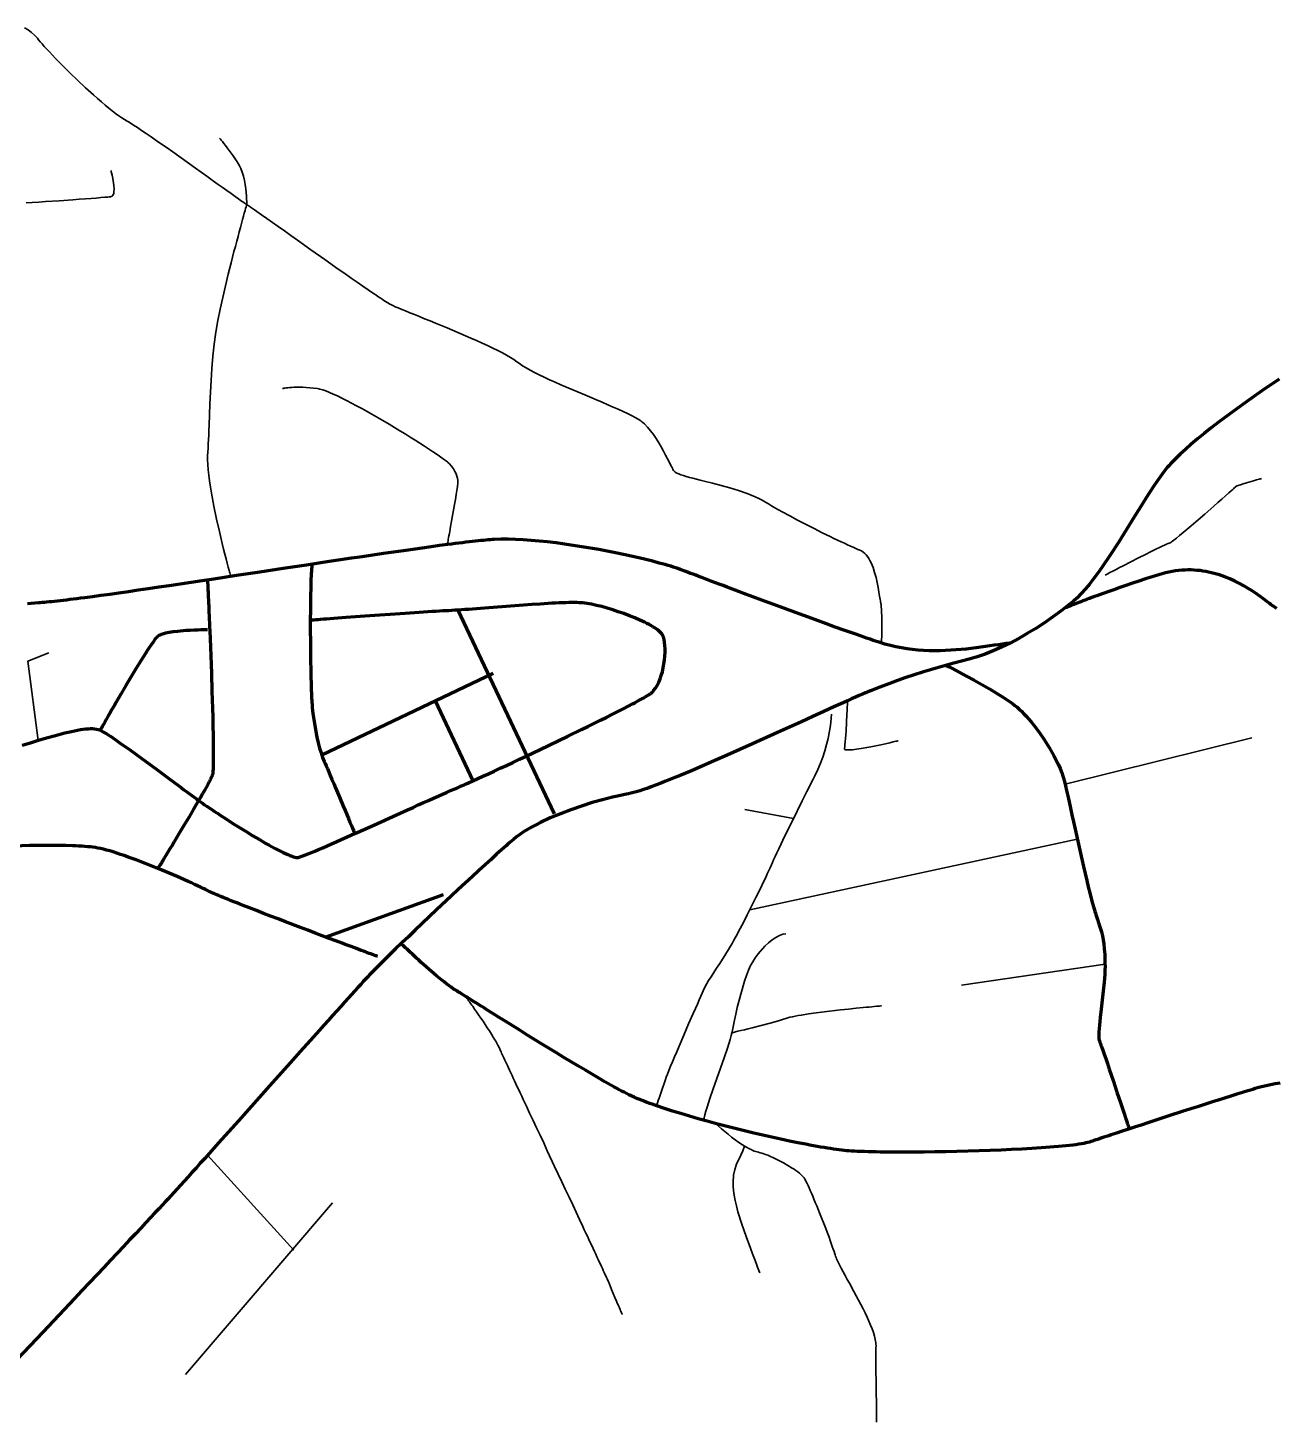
# Model space of a CAD drawing. Header units: inches. Extents: x 23 to 178, y 8 to 179.
# Drawn here: x 128.08 to 157.57, y 99.23 to 132.01 of the extents above; entities that cross this region are included whole.
import ezdxf

# ---------------------------------------------------------------- set-up
doc = ezdxf.new("R2010")
doc.units = ezdxf.units.IN
doc.header["$MEASUREMENT"] = 0
for name, color, linetype in [('Routes 1', 7, 'Continuous'), ('Routes 2', 7, 'Continuous'), ('Routes 3', 7, 'Continuous'), ('Routes 4', 7, 'Continuous')]:
    doc.layers.add(name, color=color, linetype=linetype)

msp = doc.modelspace()

# ---------------------------------------------------------------- linework, layer by layer
at = {"layer": 'Routes 1', "color": 7, "lineweight": 158, "true_color": 0xffffff}
msp.add_lwpolyline([(157.634, 123.706), (157.462, 123.591), (157.285, 123.471), (156.924, 123.219), (156.56, 122.956), (156.204, 122.69), (156.033, 122.558), (155.867, 122.427), (155.709, 122.298), (155.56, 122.172), (155.421, 122.051), (155.294, 121.934), (155.179, 121.822), (155.078, 121.717), (155.034, 121.667), (154.993, 121.619), (154.915, 121.521), (154.835, 121.413), (154.753, 121.296), (154.669, 121.171), (154.582, 121.04), (154.494, 120.902), (154.405, 120.76), (154.221, 120.463), (153.84, 119.85), (153.645, 119.549), (153.449, 119.26), (153.351, 119.123), (153.253, 118.992), (153.156, 118.868), (153.059, 118.752), (152.962, 118.644), (152.866, 118.546), (152.772, 118.459), (152.678, 118.382), (152.486, 118.233), (152.29, 118.09), (152.091, 117.952), (151.889, 117.821), (151.686, 117.698), (151.483, 117.582), (151.28, 117.475), (151.08, 117.378), (150.882, 117.291), (150.688, 117.214), (150.499, 117.148), (150.315, 117.095), (149.953, 116.996), (149.587, 116.894), (149.211, 116.782), (149.018, 116.721), (148.821, 116.656), (148.62, 116.587), (148.413, 116.512), (148.201, 116.432), (147.983, 116.346), (147.926, 116.322), (147.862, 116.296), (147.791, 116.265), (147.712, 116.231), (147.628, 116.194), (147.537, 116.154), (147.44, 116.11), (147.337, 116.064), (147.229, 116.015), (147.116, 115.964), (146.999, 115.911), (146.877, 115.856), (146.621, 115.739), (146.352, 115.616), (146.072, 115.489), (145.784, 115.357), (145.193, 115.09), (144.6, 114.825), (144.309, 114.697), (144.025, 114.573), (143.751, 114.456), (143.49, 114.346), (143.364, 114.295), (143.243, 114.246), (143.126, 114.199), (143.014, 114.155), (142.906, 114.114), (142.805, 114.076), (142.708, 114.041), (142.618, 114.01), (142.534, 113.982), (142.457, 113.959), (142.387, 113.939), (142.324, 113.923), (142.268, 113.911), (142.217, 113.902), (142.112, 113.882), (142.003, 113.859), (141.889, 113.833), (141.653, 113.773), (141.407, 113.703), (141.157, 113.623), (140.906, 113.536), (140.658, 113.441), (140.419, 113.341), (140.191, 113.235), (140.083, 113.18), (139.979, 113.124), (139.881, 113.067), (139.788, 113.01), (139.701, 112.952), (139.621, 112.894), (139.548, 112.835), (139.511, 112.803), (139.47, 112.767), (139.425, 112.728), (139.377, 112.685), (139.325, 112.639), (139.27, 112.589), (139.15, 112.482), (139.019, 112.363), (138.879, 112.234), (138.73, 112.098), (138.573, 111.953), (138.411, 111.803), (138.245, 111.649), (138.075, 111.49), (137.732, 111.168), (137.392, 110.846), (137.227, 110.689), (137.067, 110.536), (136.912, 110.388), (136.766, 110.246), (136.628, 110.112), (136.5, 109.986), (136.384, 109.871), (136.33, 109.818), (136.28, 109.767), (136.234, 109.72), (136.191, 109.676), (136.152, 109.635), (136.108, 109.589), (136.059, 109.536), (136.003, 109.476), (135.942, 109.409), (135.875, 109.336), (135.804, 109.258), (135.727, 109.173), (135.645, 109.083), (135.56, 108.989), (135.47, 108.889), (135.376, 108.785), (135.278, 108.676), (135.177, 108.564), (135.073, 108.448), (134.966, 108.328), (134.744, 108.08), (134.513, 107.822), (134.275, 107.556), (133.786, 107.009), (133.295, 106.458), (133.052, 106.187), (132.815, 105.921), (132.584, 105.663), (132.363, 105.416), (132.256, 105.297), (132.153, 105.182), (132.052, 105.07), (131.955, 104.962), (131.862, 104.858), (131.772, 104.759), (131.687, 104.665), (131.607, 104.576), (131.531, 104.493), (131.46, 104.415), (131.394, 104.343), (131.331, 104.275), (131.258, 104.197), (131.175, 104.107), (131.082, 104.008), (130.979, 103.898), (130.868, 103.779), (130.747, 103.651), (130.619, 103.514), (130.483, 103.37), (130.34, 103.217), (130.19, 103.058), (130.034, 102.893), (129.872, 102.721), (129.705, 102.544), (129.533, 102.362), (129.357, 102.176), (129.177, 101.985), (128.808, 101.594), (128.429, 101.193), (127.658, 100.377)], dxfattribs=at)
at = {"layer": 'Routes 2', "color": 7, "lineweight": 106, "true_color": 0xffffff}
for points in [[(151.275, 117.473), (151.189, 117.462), (151.098, 117.449), (151.003, 117.435), (150.905, 117.42), (150.803, 117.405), (150.697, 117.39), (150.588, 117.375), (150.476, 117.36), (150.361, 117.346), (150.244, 117.333), (150.002, 117.311), (149.879, 117.302), (149.753, 117.296), (149.626, 117.292), (149.498, 117.291), (149.368, 117.293), (149.238, 117.298), (149.107, 117.306), (148.976, 117.319), (148.845, 117.336), (148.713, 117.357), (148.582, 117.382), (148.452, 117.413), (148.322, 117.449), (148.191, 117.491), (148.122, 117.514), (148.048, 117.538), (147.972, 117.565), (147.892, 117.592), (147.808, 117.621), (147.722, 117.651), (147.633, 117.682), (147.541, 117.714), (147.35, 117.782), (147.151, 117.853), (146.944, 117.928), (146.732, 118.004), (146.515, 118.083), (146.296, 118.164), (145.852, 118.327), (145.414, 118.489), (145.2, 118.569), (144.991, 118.647), (144.789, 118.723), (144.595, 118.795), (144.501, 118.831), (144.41, 118.865), (144.321, 118.898), (144.236, 118.93), (144.153, 118.962), (144.074, 118.992), (143.998, 119.02), (143.926, 119.048), (143.857, 119.074), (143.793, 119.098), (143.732, 119.121), (143.676, 119.143), (143.624, 119.163), (143.577, 119.181), (143.533, 119.198), (143.486, 119.215), (143.435, 119.232), (143.381, 119.25), (143.324, 119.269), (143.263, 119.287), (143.2, 119.306), (143.133, 119.326), (143.064, 119.345), (142.991, 119.365), (142.84, 119.405), (142.678, 119.445), (142.508, 119.486), (142.331, 119.527), (142.147, 119.567), (141.958, 119.606), (141.764, 119.644), (141.566, 119.681), (141.163, 119.751), (140.757, 119.812), (140.556, 119.838), (140.356, 119.862), (140.159, 119.882), (139.967, 119.899), (139.779, 119.912), (139.598, 119.921), (139.423, 119.925), (139.256, 119.925), (139.096, 119.92), (139.052, 119.917), (139.005, 119.914), (138.954, 119.91), (138.899, 119.905), (138.841, 119.9), (138.779, 119.894), (138.715, 119.887), (138.647, 119.88), (138.575, 119.872), (138.501, 119.863), (138.424, 119.854), (138.343, 119.844), (138.26, 119.834), (138.174, 119.823), (138.085, 119.812), (137.994, 119.8), (137.803, 119.775), (137.603, 119.748), (137.394, 119.719), (137.176, 119.688), (136.95, 119.656), (136.717, 119.623), (136.477, 119.588), (136.231, 119.552), (135.979, 119.515), (135.722, 119.477), (135.461, 119.438), (135.196, 119.398), (134.657, 119.317), (134.11, 119.234), (133.56, 119.151), (133.011, 119.067), (132.468, 118.985), (132.2, 118.945), (131.936, 118.905), (131.676, 118.866), (131.42, 118.828), (131.169, 118.791), (130.924, 118.755), (130.685, 118.721), (130.453, 118.687), (130.228, 118.655), (130.012, 118.625), (129.804, 118.596), (129.605, 118.569), (129.416, 118.544), (129.326, 118.532), (129.238, 118.521), (129.153, 118.51), (129.07, 118.5), (128.991, 118.49), (128.915, 118.481), (128.841, 118.472), (128.771, 118.464), (128.704, 118.457), (128.64, 118.45), (128.58, 118.444), (128.523, 118.439), (128.47, 118.434), (128.42, 118.43), (128.373, 118.427), (128.331, 118.425), (128.245, 118.418), (128.07, 118.4)], [(157.579, 118.289), (157.539, 118.317), (157.503, 118.342), (157.47, 118.365), (157.441, 118.386), (157.415, 118.405), (157.394, 118.421), (157.376, 118.435), (157.339, 118.463), (157.262, 118.522), (157.179, 118.582), (157.092, 118.643), (157, 118.705), (156.903, 118.766), (156.801, 118.826), (156.695, 118.884), (156.585, 118.939), (156.47, 118.991), (156.351, 119.039), (156.29, 119.062), (156.228, 119.083), (156.165, 119.102), (156.101, 119.12), (156.036, 119.136), (155.97, 119.151), (155.903, 119.164), (155.835, 119.175), (155.766, 119.185), (155.697, 119.192), (155.626, 119.197), (155.555, 119.2), (155.482, 119.2), (155.409, 119.199), (155.335, 119.194), (155.26, 119.187), (155.185, 119.178), (155.108, 119.165), (155.031, 119.15), (154.953, 119.132), (154.874, 119.111), (154.795, 119.087), (154.637, 119.038), (154.479, 118.988), (154.323, 118.938), (154.168, 118.886), (154.017, 118.835), (153.87, 118.785), (153.727, 118.734), (153.589, 118.685), (153.522, 118.661), (153.457, 118.638), (153.393, 118.614), (153.331, 118.592), (153.271, 118.57), (153.212, 118.548), (153.156, 118.527), (153.102, 118.507), (153.05, 118.487), (153, 118.468), (152.952, 118.45), (152.907, 118.433), (152.864, 118.416), (152.824, 118.401), (152.787, 118.387), (152.753, 118.373), (152.721, 118.361), (152.692, 118.349), (152.667, 118.339), (152.644, 118.331), (152.625, 118.323), (152.609, 118.317), (152.596, 118.311), (152.587, 118.308), (152.581, 118.306), (152.58, 118.305)], [(157.658, 107.075), (157.545, 107.058), (157.434, 107.038), (157.326, 107.015), (157.222, 106.99), (157.121, 106.961), (157.069, 106.945), (157.014, 106.928), (156.957, 106.911), (156.897, 106.892), (156.771, 106.853), (156.637, 106.812), (156.496, 106.767), (156.348, 106.721), (156.194, 106.672), (156.035, 106.622), (155.873, 106.57), (155.707, 106.517), (155.37, 106.409), (155.032, 106.299), (154.698, 106.191), (154.535, 106.138), (154.376, 106.086), (154.222, 106.036), (154.073, 105.987), (153.931, 105.941), (153.796, 105.896), (153.669, 105.854), (153.609, 105.834), (153.552, 105.815), (153.496, 105.797), (153.444, 105.779), (153.394, 105.762), (153.347, 105.747), (153.302, 105.732), (153.261, 105.718), (153.223, 105.705), (153.188, 105.693), (153.155, 105.682), (153.116, 105.671), (153.072, 105.661), (153.021, 105.651), (152.964, 105.64), (152.901, 105.631), (152.833, 105.621), (152.76, 105.612), (152.682, 105.603), (152.6, 105.594), (152.512, 105.585), (152.421, 105.576), (152.325, 105.568), (152.226, 105.56), (152.123, 105.553), (152.016, 105.545), (151.906, 105.538), (151.793, 105.531), (151.678, 105.524), (151.56, 105.518), (151.317, 105.505), (151.067, 105.494), (150.81, 105.484), (150.55, 105.475), (150.025, 105.461), (149.763, 105.455), (149.505, 105.451), (149.251, 105.447), (149.004, 105.445), (148.765, 105.445), (148.649, 105.445), (148.536, 105.445), (148.426, 105.446), (148.319, 105.447), (148.215, 105.448), (148.115, 105.45), (148.019, 105.452), (147.927, 105.454), (147.839, 105.457), (147.756, 105.46), (147.678, 105.463), (147.604, 105.466), (147.536, 105.47), (147.473, 105.475), (147.415, 105.479), (147.362, 105.485), (147.304, 105.491), (147.243, 105.498), (147.179, 105.507), (147.11, 105.517), (147.039, 105.527), (146.964, 105.539), (146.886, 105.552), (146.805, 105.566), (146.721, 105.58), (146.635, 105.596), (146.546, 105.612), (146.455, 105.63), (146.266, 105.667), (146.068, 105.707), (145.864, 105.75), (145.655, 105.796), (145.441, 105.845), (145.224, 105.895), (145.004, 105.948), (144.563, 106.058), (144.344, 106.116), (144.127, 106.174), (143.913, 106.233), (143.704, 106.294), (143.501, 106.354), (143.304, 106.415), (143.116, 106.476), (142.937, 106.536), (142.851, 106.567), (142.768, 106.597), (142.687, 106.627), (142.61, 106.656), (142.536, 106.686), (142.465, 106.715), (142.397, 106.744), (142.333, 106.773), (142.273, 106.801), (142.217, 106.829), (142.162, 106.858), (142.105, 106.888), (142.045, 106.92), (141.983, 106.955), (141.918, 106.99), (141.851, 107.028), (141.782, 107.067), (141.711, 107.108), (141.563, 107.193), (141.408, 107.284), (141.247, 107.378), (141.082, 107.477), (140.912, 107.579), (140.74, 107.683), (140.565, 107.789), (140.215, 108.004), (139.867, 108.219), (139.697, 108.325), (139.531, 108.428), (139.37, 108.529), (139.214, 108.626), (139.065, 108.72), (138.923, 108.809), (138.856, 108.851), (138.79, 108.892), (138.727, 108.932), (138.667, 108.97), (138.609, 109.006), (138.554, 109.041), (138.501, 109.073), (138.452, 109.104), (138.406, 109.133), (138.363, 109.16), (138.323, 109.185), (138.287, 109.208), (138.254, 109.228), (138.225, 109.246), (138.2, 109.261), (138.176, 109.276), (138.128, 109.307), (138.077, 109.343), (138.023, 109.382), (137.967, 109.423), (137.91, 109.468), (137.851, 109.515), (137.731, 109.614), (137.489, 109.824), (137.372, 109.928), (137.316, 109.979), (137.262, 110.028), (137.211, 110.076), (137.162, 110.121), (137.116, 110.164), (137.074, 110.204), (137.035, 110.24), (137.001, 110.273), (136.97, 110.302), (136.945, 110.327), (136.924, 110.346), (136.909, 110.361), (136.9, 110.37), (136.897, 110.373)]]:
    msp.add_lwpolyline(points, dxfattribs=at)
at = {"layer": 'Routes 3', "color": 7, "lineweight": 70, "true_color": 0xffffff}
for points in [[(134.794, 119.337), (134.789, 119.306), (134.785, 119.268), (134.781, 119.224), (134.777, 119.174), (134.773, 119.118), (134.77, 119.058), (134.767, 118.993), (134.764, 118.923), (134.76, 118.771), (134.756, 118.604), (134.754, 118.426), (134.752, 118.237), (134.751, 118.042), (134.751, 117.842), (134.753, 117.437), (134.755, 117.237), (134.758, 117.043), (134.761, 116.855), (134.765, 116.678), (134.769, 116.513), (134.774, 116.362), (134.777, 116.293), (134.78, 116.229), (134.782, 116.169), (134.785, 116.115), (134.788, 116.067), (134.791, 116.024), (134.798, 115.951), (134.814, 115.807), (134.854, 115.522), (134.879, 115.382), (134.907, 115.247), (134.937, 115.117), (134.97, 114.993), (135.004, 114.877), (135.041, 114.77), (135.079, 114.674), (135.099, 114.628), (135.124, 114.574), (135.153, 114.507), (135.186, 114.431), (135.223, 114.345), (135.263, 114.252), (135.305, 114.153), (135.349, 114.049), (135.439, 113.835), (135.529, 113.621), (135.572, 113.518), (135.614, 113.42), (135.653, 113.327), (135.688, 113.242), (135.72, 113.166), (135.747, 113.101), (135.77, 113.047), (135.786, 113.007), (135.793, 112.992), (135.797, 112.982), (135.8, 112.975), (135.801, 112.973)], [(132.323, 118.964), (132.323, 118.96), (132.324, 118.951), (132.324, 118.936), (132.325, 118.915), (132.326, 118.888), (132.328, 118.856), (132.33, 118.819), (132.331, 118.776), (132.334, 118.729), (132.336, 118.677), (132.338, 118.621), (132.341, 118.561), (132.344, 118.496), (132.347, 118.428), (132.35, 118.356), (132.353, 118.28), (132.356, 118.201), (132.36, 118.12), (132.363, 118.035), (132.367, 117.947), (132.371, 117.857), (132.375, 117.765), (132.382, 117.574), (132.39, 117.377), (132.398, 117.174), (132.406, 116.967), (132.413, 116.758), (132.427, 116.339), (132.434, 116.132), (132.44, 115.929), (132.445, 115.732), (132.45, 115.541), (132.452, 115.449), (132.454, 115.36), (132.456, 115.272), (132.457, 115.188), (132.458, 115.106), (132.459, 115.028), (132.46, 114.952), (132.46, 114.881), (132.46, 114.813), (132.46, 114.748), (132.46, 114.688), (132.459, 114.632), (132.458, 114.581), (132.456, 114.534), (132.454, 114.492), (132.452, 114.455), (132.45, 114.423), (132.447, 114.397), (132.443, 114.376), (132.44, 114.362), (132.435, 114.348), (132.428, 114.333), (132.421, 114.315), (132.411, 114.295), (132.4, 114.273), (132.388, 114.248), (132.375, 114.222), (132.36, 114.193), (132.344, 114.163), (132.327, 114.131), (132.289, 114.063), (132.248, 113.988), (132.203, 113.908), (132.155, 113.824), (132.104, 113.735), (132.05, 113.643), (131.995, 113.549), (131.881, 113.355), (131.764, 113.159), (131.649, 112.965), (131.592, 112.871), (131.537, 112.78), (131.484, 112.693), (131.434, 112.609), (131.386, 112.53), (131.342, 112.457), (131.301, 112.389), (131.282, 112.358), (131.264, 112.329), (131.247, 112.301), (131.232, 112.276), (131.217, 112.252), (131.204, 112.231), (131.192, 112.212), (131.182, 112.195), (131.173, 112.18), (131.166, 112.168), (131.16, 112.159), (131.156, 112.152), (131.153, 112.148), (131.152, 112.146)], [(127.943, 115.06), (128.14, 115.119), (128.333, 115.177), (128.519, 115.231), (128.698, 115.282), (128.784, 115.306), (128.869, 115.328), (128.95, 115.349), (129.03, 115.369), (129.106, 115.386), (129.18, 115.402), (129.251, 115.416), (129.319, 115.428), (129.384, 115.438), (129.445, 115.445), (129.504, 115.45), (129.558, 115.453), (129.609, 115.452), (129.656, 115.449), (129.699, 115.443), (129.738, 115.434), (129.773, 115.421), (129.805, 115.406), (129.841, 115.386), (129.882, 115.362), (129.926, 115.335), (129.975, 115.304), (130.028, 115.27), (130.084, 115.232), (130.143, 115.192), (130.205, 115.15), (130.27, 115.104), (130.338, 115.057), (130.407, 115.008), (130.479, 114.956), (130.628, 114.849), (130.782, 114.737), (131.096, 114.506), (131.253, 114.39), (131.407, 114.275), (131.556, 114.165), (131.698, 114.059), (131.766, 114.009), (131.831, 113.96), (131.894, 113.914), (131.954, 113.87), (132.01, 113.829), (132.063, 113.79), (132.112, 113.754), (132.158, 113.722), (132.203, 113.69), (132.253, 113.655), (132.306, 113.618), (132.364, 113.579), (132.425, 113.538), (132.489, 113.495), (132.555, 113.451), (132.625, 113.405), (132.77, 113.311), (132.922, 113.214), (133.237, 113.018), (133.396, 112.922), (133.552, 112.829), (133.703, 112.741), (133.777, 112.7), (133.848, 112.661), (133.917, 112.623), (133.983, 112.588), (134.047, 112.555), (134.107, 112.525), (134.164, 112.498), (134.217, 112.474), (134.266, 112.453), (134.311, 112.435), (134.351, 112.421), (134.387, 112.411), (134.417, 112.406), (134.441, 112.404), (134.462, 112.407), (134.475, 112.41), (134.49, 112.415), (134.508, 112.421), (134.529, 112.428), (134.552, 112.436), (134.577, 112.445), (134.635, 112.468), (134.701, 112.494), (134.776, 112.525), (134.858, 112.559), (134.947, 112.597), (135.043, 112.639), (135.145, 112.683), (135.252, 112.73), (135.364, 112.779), (135.481, 112.831), (135.602, 112.885), (135.727, 112.94), (135.854, 112.997), (135.984, 113.055), (136.249, 113.174), (136.785, 113.416), (137.048, 113.534), (137.177, 113.592), (137.302, 113.648), (137.425, 113.703), (137.544, 113.756), (137.658, 113.807), (137.767, 113.856), (137.871, 113.902), (137.97, 113.946), (138.062, 113.986), (138.147, 114.023), (138.224, 114.056), (138.261, 114.072), (138.301, 114.089), (138.343, 114.107), (138.388, 114.127), (138.435, 114.148), (138.485, 114.17), (138.591, 114.218), (138.706, 114.27), (138.829, 114.326), (138.959, 114.385), (139.096, 114.449), (139.238, 114.515), (139.386, 114.583), (139.538, 114.655), (139.693, 114.728), (139.852, 114.803), (140.177, 114.957), (140.832, 115.272), (141.153, 115.428), (141.309, 115.505), (141.461, 115.58), (141.609, 115.653), (141.751, 115.725), (141.888, 115.793), (142.018, 115.86), (142.141, 115.923), (142.257, 115.983), (142.363, 116.039), (142.413, 116.065), (142.461, 116.091), (142.506, 116.115), (142.548, 116.139), (142.588, 116.161), (142.625, 116.182), (142.66, 116.202), (142.691, 116.22), (142.719, 116.238), (142.745, 116.253), (142.767, 116.268), (142.786, 116.281), (142.801, 116.292), (142.814, 116.303), (142.838, 116.325), (142.861, 116.35), (142.904, 116.407), (142.944, 116.473), (142.98, 116.546), (143.013, 116.625), (143.041, 116.709), (143.066, 116.797), (143.087, 116.887), (143.104, 116.979), (143.116, 117.071), (143.125, 117.161), (143.13, 117.25), (143.13, 117.335), (143.127, 117.415), (143.119, 117.49), (143.106, 117.558), (143.09, 117.617), (143.08, 117.643), (143.069, 117.667), (143.056, 117.689), (143.038, 117.711), (143.015, 117.734), (142.989, 117.758), (142.958, 117.783), (142.924, 117.808), (142.885, 117.833), (142.844, 117.859), (142.799, 117.885), (142.751, 117.911), (142.701, 117.938), (142.647, 117.964), (142.534, 118.017), (142.414, 118.069), (142.288, 118.12), (142.158, 118.169), (142.026, 118.215), (141.893, 118.259), (141.762, 118.298), (141.634, 118.334), (141.511, 118.365), (141.394, 118.39), (141.339, 118.401), (141.287, 118.409), (141.236, 118.417), (141.189, 118.422), (141.145, 118.426), (141.098, 118.428), (141.045, 118.43), (140.987, 118.431), (140.925, 118.43), (140.857, 118.429), (140.785, 118.427), (140.709, 118.425), (140.629, 118.421), (140.546, 118.417), (140.459, 118.413), (140.37, 118.408), (140.183, 118.396), (139.987, 118.383), (139.786, 118.368), (139.375, 118.337), (139.169, 118.321), (138.967, 118.305), (138.771, 118.29), (138.582, 118.276), (138.492, 118.269), (138.404, 118.263), (138.319, 118.257), (138.238, 118.252), (138.161, 118.247), (138.087, 118.242), (138.018, 118.239), (137.952, 118.236), (137.879, 118.232), (137.8, 118.227), (137.715, 118.222), (137.624, 118.217), (137.528, 118.211), (137.427, 118.205), (137.323, 118.198), (137.214, 118.191), (137.103, 118.183), (136.989, 118.175), (136.755, 118.159), (136.278, 118.125), (136.042, 118.108), (135.815, 118.091), (135.705, 118.083), (135.599, 118.075), (135.497, 118.068), (135.399, 118.06), (135.306, 118.053), (135.219, 118.047), (135.137, 118.041), (135.062, 118.035), (134.994, 118.03), (134.933, 118.025), (134.881, 118.021), (134.836, 118.018), (134.801, 118.015), (134.775, 118.013), (134.766, 118.013), (134.759, 118.012), (134.755, 118.012), (134.754, 118.012)], [(138.235, 118.251), (140.511, 113.435)], [(132.323, 117.786), (132.32, 117.786), (132.312, 117.786), (132.299, 117.786), (132.281, 117.786), (132.258, 117.785), (132.232, 117.785), (132.168, 117.784), (132.092, 117.781), (132.005, 117.778), (131.911, 117.773), (131.812, 117.767), (131.61, 117.749), (131.512, 117.737), (131.419, 117.722), (131.334, 117.705), (131.26, 117.685), (131.227, 117.674), (131.198, 117.662), (131.173, 117.649), (131.152, 117.635), (131.131, 117.616), (131.104, 117.586), (131.073, 117.546), (131.037, 117.497), (130.996, 117.439), (130.952, 117.375), (130.905, 117.303), (130.855, 117.225), (130.802, 117.142), (130.747, 117.054), (130.633, 116.867), (130.514, 116.67), (130.395, 116.469), (130.278, 116.27), (130.166, 116.078), (130.114, 115.987), (130.063, 115.9), (130.016, 115.818), (129.972, 115.741), (129.932, 115.671), (129.896, 115.607), (129.864, 115.552), (129.837, 115.504), (129.816, 115.466), (129.8, 115.438), (129.79, 115.421), (129.787, 115.415)], [(135.02, 114.83), (139.072, 116.76)], [(149.771, 116.946), (149.841, 116.909), (149.917, 116.87), (150.078, 116.786), (150.251, 116.694), (150.43, 116.597), (150.79, 116.394), (150.962, 116.292), (151.123, 116.191), (151.198, 116.141), (151.268, 116.093), (151.333, 116.046), (151.392, 116), (151.445, 115.956), (151.494, 115.912), (151.546, 115.863), (151.6, 115.807), (151.657, 115.746), (151.716, 115.68), (151.777, 115.609), (151.838, 115.534), (151.963, 115.371), (152.087, 115.194), (152.206, 115.007), (152.317, 114.811), (152.416, 114.61), (152.46, 114.508), (152.499, 114.406), (152.534, 114.304), (152.563, 114.203), (152.587, 114.101), (152.613, 113.988), (152.641, 113.861), (152.672, 113.721), (152.705, 113.571), (152.74, 113.413), (152.777, 113.247), (152.815, 113.075), (152.893, 112.723), (152.973, 112.37), (153.013, 112.197), (153.052, 112.029), (153.09, 111.867), (153.127, 111.714), (153.163, 111.57), (153.196, 111.438), (153.228, 111.319), (153.256, 111.215), (153.27, 111.169), (153.282, 111.127), (153.294, 111.09), (153.305, 111.058), (153.345, 110.945), (153.38, 110.841), (153.411, 110.744), (153.437, 110.65), (153.46, 110.556), (153.478, 110.459), (153.493, 110.357), (153.505, 110.246), (153.514, 110.123), (153.519, 109.985), (153.521, 109.91), (153.522, 109.829), (153.52, 109.743), (153.515, 109.65), (153.5, 109.454), (153.479, 109.246), (153.43, 108.826), (153.407, 108.627), (153.397, 108.534), (153.388, 108.446), (153.382, 108.364), (153.377, 108.288), (153.375, 108.221), (153.376, 108.162), (153.38, 108.113), (153.388, 108.074), (153.399, 108.044), (153.407, 108.025), (153.416, 108.001), (153.427, 107.971), (153.44, 107.938), (153.469, 107.857), (153.502, 107.762), (153.539, 107.655), (153.58, 107.536), (153.623, 107.409), (153.713, 107.14), (153.805, 106.863), (153.85, 106.727), (153.893, 106.597), (153.934, 106.473), (153.971, 106.359), (154.005, 106.257), (154.034, 106.168), (154.047, 106.129), (154.058, 106.095), (154.068, 106.065), (154.076, 106.04), (154.082, 106.02), (154.087, 106.005), (154.09, 105.996), (154.091, 105.993)], [(138.601, 114.222), (137.71, 116.111)], [(136.334, 110.072), (136.332, 110.073), (136.324, 110.076), (136.312, 110.08), (136.295, 110.086), (136.273, 110.094), (136.247, 110.104), (136.217, 110.115), (136.183, 110.128), (136.144, 110.142), (136.102, 110.158), (136.057, 110.175), (136.007, 110.193), (135.955, 110.213), (135.899, 110.234), (135.84, 110.256), (135.778, 110.279), (135.714, 110.303), (135.647, 110.328), (135.577, 110.354), (135.506, 110.381), (135.355, 110.437), (135.198, 110.496), (135.034, 110.558), (134.866, 110.621), (134.693, 110.686), (134.518, 110.753), (134.164, 110.887), (133.988, 110.955), (133.814, 111.021), (133.643, 111.087), (133.477, 111.151), (133.316, 111.214), (133.162, 111.274), (133.089, 111.304), (133.017, 111.332), (132.947, 111.36), (132.88, 111.386), (132.816, 111.412), (132.754, 111.437), (132.696, 111.461), (132.64, 111.484), (132.588, 111.506), (132.539, 111.527), (132.493, 111.546), (132.451, 111.565), (132.413, 111.582), (132.379, 111.597), (132.349, 111.611), (132.323, 111.624), (132.273, 111.649), (132.217, 111.676), (132.155, 111.706), (132.089, 111.737), (132.018, 111.77), (131.942, 111.805), (131.863, 111.841), (131.78, 111.878), (131.694, 111.916), (131.605, 111.955), (131.419, 112.035), (131.228, 112.115), (131.032, 112.196), (130.835, 112.274), (130.64, 112.348), (130.449, 112.418), (130.357, 112.451), (130.267, 112.481), (130.18, 112.51), (130.095, 112.537), (130.014, 112.561), (129.937, 112.582), (129.864, 112.601), (129.796, 112.617), (129.732, 112.63), (129.674, 112.64), (129.617, 112.648), (129.556, 112.655), (129.493, 112.661), (129.427, 112.667), (129.358, 112.672), (129.287, 112.676), (129.213, 112.68), (129.137, 112.684), (128.98, 112.689), (128.815, 112.692), (128.645, 112.693), (128.471, 112.693), (128.294, 112.691), (128.115, 112.687), (127.757, 112.676)], [(137.887, 111.526), (135.118, 110.526)]]:
    msp.add_lwpolyline(points, dxfattribs=at)
at = {"layer": 'Routes 4', "color": 7, "lineweight": 35, "true_color": 0xffffff}
for points in [[(127.998, 132.013), (128.086, 131.96), (128.167, 131.901), (128.239, 131.837), (128.303, 131.766), (128.334, 131.728), (128.371, 131.683), (128.416, 131.631), (128.468, 131.573), (128.526, 131.509), (128.591, 131.44), (128.66, 131.366), (128.735, 131.289), (128.814, 131.208), (128.897, 131.124), (129.072, 130.95), (129.255, 130.773), (129.443, 130.596), (129.631, 130.424), (129.724, 130.342), (129.815, 130.263), (129.903, 130.187), (129.989, 130.116), (130.072, 130.049), (130.151, 129.988), (130.226, 129.934), (130.296, 129.885), (130.36, 129.844), (130.421, 129.808), (130.455, 129.788), (130.492, 129.765), (130.574, 129.713), (130.665, 129.654), (130.766, 129.587), (130.874, 129.514), (130.989, 129.435), (131.11, 129.351), (131.237, 129.264), (131.367, 129.172), (131.5, 129.079), (132.042, 128.693), (132.176, 128.598), (132.306, 128.504), (132.432, 128.414), (132.554, 128.326), (132.67, 128.243), (132.779, 128.165), (132.88, 128.093), (132.972, 128.027), (133.054, 127.969), (133.091, 127.942), (133.126, 127.918), (133.157, 127.896), (133.186, 127.876), (133.211, 127.859), (133.233, 127.844), (133.242, 127.837), (133.247, 127.834), (133.255, 127.829), (133.295, 127.802), (133.338, 127.773), (133.384, 127.741), (133.434, 127.707), (133.486, 127.671), (133.599, 127.592), (133.722, 127.506), (133.854, 127.413), (133.994, 127.315), (134.14, 127.211), (134.291, 127.104), (134.447, 126.993), (134.767, 126.766), (135.091, 126.537), (135.409, 126.312), (135.563, 126.204), (135.712, 126.099), (135.856, 125.999), (135.992, 125.905), (136.121, 125.817), (136.24, 125.736), (136.295, 125.699), (136.348, 125.663), (136.399, 125.63), (136.446, 125.6), (136.489, 125.571), (136.53, 125.546), (136.567, 125.523), (136.601, 125.503), (136.63, 125.485), (136.656, 125.471), (136.702, 125.448), (136.759, 125.422), (136.829, 125.392), (136.909, 125.358), (137.001, 125.32), (137.101, 125.279), (137.21, 125.234), (137.327, 125.187), (137.449, 125.137), (137.578, 125.085), (137.71, 125.031), (137.985, 124.919), (138.544, 124.681), (138.68, 124.621), (138.812, 124.561), (138.94, 124.502), (139.063, 124.443), (139.179, 124.385), (139.287, 124.329), (139.387, 124.274), (139.478, 124.221), (139.558, 124.171), (139.627, 124.122), (139.689, 124.076), (139.762, 124.027), (139.847, 123.976), (139.942, 123.923), (140.046, 123.868), (140.159, 123.812), (140.278, 123.755), (140.404, 123.697), (140.535, 123.638), (140.671, 123.578), (140.949, 123.458), (141.232, 123.338), (141.511, 123.22), (141.647, 123.162), (141.778, 123.106), (141.905, 123.051), (142.025, 122.997), (142.138, 122.946), (142.242, 122.896), (142.338, 122.849), (142.423, 122.804), (142.498, 122.762), (142.559, 122.723), (142.585, 122.704), (142.608, 122.687), (142.646, 122.652), (142.719, 122.576), (142.79, 122.492), (142.857, 122.401), (142.922, 122.305), (142.983, 122.207), (143.04, 122.107), (143.094, 122.009), (143.144, 121.914), (143.19, 121.824), (143.232, 121.741), (143.27, 121.667), (143.303, 121.604), (143.317, 121.577), (143.331, 121.553), (143.347, 121.532), (143.372, 121.512), (143.408, 121.491), (143.452, 121.471), (143.505, 121.451), (143.565, 121.43), (143.632, 121.409), (143.706, 121.388), (143.785, 121.367), (143.87, 121.345), (143.959, 121.322), (144.053, 121.299), (144.249, 121.25), (144.453, 121.197), (144.661, 121.14), (144.867, 121.077), (145.067, 121.008), (145.162, 120.971), (145.255, 120.932), (145.343, 120.891), (145.426, 120.848), (145.504, 120.804), (145.574, 120.76), (145.648, 120.716), (145.726, 120.67), (145.808, 120.623), (145.894, 120.575), (146.074, 120.477), (146.262, 120.377), (146.65, 120.178), (146.841, 120.082), (147.027, 119.991), (147.116, 119.948), (147.203, 119.907), (147.286, 119.868), (147.365, 119.831), (147.439, 119.797), (147.509, 119.765), (147.574, 119.736), (147.633, 119.711), (147.686, 119.688), (147.732, 119.669), (147.773, 119.65), (147.811, 119.624), (147.847, 119.593), (147.881, 119.557), (147.913, 119.517), (147.943, 119.472), (147.97, 119.423), (147.996, 119.371), (148.042, 119.26), (148.081, 119.142), (148.114, 119.021), (148.142, 118.901), (148.165, 118.785), (148.183, 118.678), (148.191, 118.629), (148.198, 118.583), (148.205, 118.542), (148.211, 118.505), (148.216, 118.473), (148.221, 118.447), (148.229, 118.407), (148.233, 118.383), (148.236, 118.355), (148.238, 118.322), (148.241, 118.286), (148.244, 118.204), (148.247, 118.113), (148.248, 118.017), (148.249, 117.822), (148.248, 117.73), (148.247, 117.647), (148.247, 117.61), (148.246, 117.576), (148.246, 117.547), (148.245, 117.522), (148.245, 117.501), (148.244, 117.486), (148.244, 117.477), (148.244, 117.473)], [(132.872, 119.046), (132.872, 119.049), (132.87, 119.056), (132.866, 119.068), (132.862, 119.085), (132.856, 119.105), (132.85, 119.13), (132.842, 119.159), (132.833, 119.192), (132.813, 119.268), (132.789, 119.358), (132.763, 119.46), (132.734, 119.573), (132.704, 119.695), (132.672, 119.826), (132.639, 119.964), (132.605, 120.107), (132.538, 120.405), (132.475, 120.711), (132.418, 121.014), (132.393, 121.161), (132.371, 121.303), (132.353, 121.439), (132.338, 121.568), (132.329, 121.689), (132.324, 121.8), (132.324, 121.899), (132.329, 121.988), (132.335, 122.08), (132.341, 122.178), (132.346, 122.281), (132.351, 122.389), (132.355, 122.502), (132.36, 122.62), (132.369, 122.868), (132.379, 123.129), (132.392, 123.401), (132.407, 123.681), (132.427, 123.965), (132.452, 124.252), (132.483, 124.538), (132.52, 124.819), (132.566, 125.095), (132.62, 125.362), (132.681, 125.635), (132.746, 125.912), (132.813, 126.189), (132.881, 126.461), (132.948, 126.722), (132.98, 126.847), (133.012, 126.967), (133.043, 127.083), (133.072, 127.192), (133.1, 127.295), (133.126, 127.391), (133.15, 127.48), (133.172, 127.559), (133.192, 127.63), (133.209, 127.692), (133.223, 127.743), (133.235, 127.783), (133.243, 127.812), (133.247, 127.829), (133.249, 127.837), (133.249, 127.847), (133.249, 127.861), (133.248, 127.88), (133.248, 127.904), (133.246, 127.963), (133.242, 128.036), (133.236, 128.119), (133.226, 128.21), (133.213, 128.307), (133.196, 128.405), (133.173, 128.504), (133.145, 128.599), (133.111, 128.688), (133.07, 128.768), (133.023, 128.841), (132.926, 128.984), (132.831, 129.116), (132.786, 129.176), (132.744, 129.231), (132.707, 129.28), (132.674, 129.323), (132.647, 129.357), (132.626, 129.382), (132.613, 129.398), (132.609, 129.404)], [(130.041, 128.642), (130.042, 128.638), (130.045, 128.627), (130.049, 128.61), (130.055, 128.587), (130.07, 128.527), (130.085, 128.453), (130.111, 128.285), (130.116, 128.203), (130.112, 128.13), (130.106, 128.099), (130.097, 128.071), (130.085, 128.049), (130.069, 128.033), (130.048, 128.023), (130.036, 128.02), (130.019, 128.018), (129.997, 128.016), (129.968, 128.013), (129.934, 128.009), (129.896, 128.006), (129.804, 127.998), (129.696, 127.989), (129.573, 127.98), (129.438, 127.969), (129.293, 127.959), (129.14, 127.948), (128.82, 127.926), (128.495, 127.905), (128.337, 127.895), (128.184, 127.885), (128.039, 127.877)], [(134.095, 123.487), (134.099, 123.488), (134.109, 123.49), (134.127, 123.493), (134.151, 123.497), (134.181, 123.502), (134.218, 123.507), (134.262, 123.511), (134.312, 123.515), (134.368, 123.518), (134.43, 123.52), (134.498, 123.52), (134.572, 123.519), (134.651, 123.515), (134.736, 123.508), (134.827, 123.499), (134.923, 123.487), (134.949, 123.482), (134.978, 123.476), (135.043, 123.457), (135.118, 123.43), (135.201, 123.397), (135.292, 123.357), (135.391, 123.312), (135.496, 123.261), (135.607, 123.205), (135.723, 123.145), (135.843, 123.081), (135.966, 123.014), (136.092, 122.944), (136.35, 122.797), (136.61, 122.645), (136.865, 122.491), (136.989, 122.415), (137.11, 122.341), (137.227, 122.267), (137.339, 122.197), (137.445, 122.128), (137.545, 122.063), (137.638, 122.002), (137.724, 121.945), (137.8, 121.892), (137.867, 121.845), (137.924, 121.804), (137.971, 121.768), (137.99, 121.753), (138.005, 121.74), (138.018, 121.728), (138.028, 121.718), (138.085, 121.65), (138.132, 121.587), (138.168, 121.527), (138.195, 121.471), (138.214, 121.418), (138.226, 121.366), (138.233, 121.316), (138.235, 121.267), (138.234, 121.251), (138.232, 121.228), (138.229, 121.2), (138.224, 121.166), (138.218, 121.126), (138.212, 121.082), (138.204, 121.034), (138.196, 120.982), (138.177, 120.868), (138.156, 120.744), (138.111, 120.484), (138.088, 120.354), (138.066, 120.229), (138.045, 120.113), (138.035, 120.06), (138.026, 120.01), (138.018, 119.964), (138.01, 119.923), (138.004, 119.887), (137.998, 119.857), (137.994, 119.832), (137.99, 119.814), (137.988, 119.803), (137.987, 119.799)], [(157.219, 121.361), (157.215, 121.36), (157.204, 121.356), (157.187, 121.351), (157.164, 121.344), (157.104, 121.327), (157.031, 121.305), (156.867, 121.256), (156.788, 121.233), (156.719, 121.212), (156.69, 121.203), (156.665, 121.196), (156.646, 121.19), (156.633, 121.186), (156.622, 121.181), (156.613, 121.173), (156.601, 121.161), (156.584, 121.146), (156.563, 121.128), (156.538, 121.106), (156.51, 121.081), (156.445, 121.022), (156.368, 120.954), (156.282, 120.877), (156.188, 120.794), (156.089, 120.706), (155.878, 120.521), (155.665, 120.335), (155.561, 120.246), (155.462, 120.162), (155.369, 120.084), (155.285, 120.013), (155.21, 119.952), (155.146, 119.903), (155.119, 119.883), (155.096, 119.866), (155.076, 119.852), (155.06, 119.843), (155.04, 119.835), (155.014, 119.826), (154.977, 119.81), (154.93, 119.789), (154.874, 119.763), (154.81, 119.733), (154.739, 119.698), (154.661, 119.661), (154.579, 119.62), (154.493, 119.577), (154.313, 119.486), (154.13, 119.393), (153.951, 119.3), (153.865, 119.256), (153.784, 119.214), (153.708, 119.174), (153.638, 119.137), (153.576, 119.104), (153.522, 119.075)], [(128.573, 117.24), (128.077, 117.043), (128.325, 115.174)], [(148.639, 115.167), (148.635, 115.166), (148.625, 115.163), (148.607, 115.159), (148.583, 115.153), (148.52, 115.138), (148.437, 115.118), (148.339, 115.096), (148.23, 115.071), (147.994, 115.022), (147.759, 114.979), (147.651, 114.963), (147.556, 114.952), (147.476, 114.947), (147.416, 114.95), (147.394, 114.954), (147.379, 114.961), (147.37, 114.971), (147.369, 114.982), (147.375, 115.018), (147.38, 115.071), (147.386, 115.139), (147.392, 115.218), (147.399, 115.307), (147.405, 115.402), (147.416, 115.6), (147.427, 115.791), (147.431, 115.878), (147.435, 115.955), (147.438, 116.019), (147.44, 116.069), (147.442, 116.1), (147.442, 116.111)], [(147.059, 115.795), (147.056, 115.702), (147.047, 115.596), (147.031, 115.478), (147.01, 115.351), (146.981, 115.215), (146.947, 115.074), (146.905, 114.929), (146.856, 114.781), (146.801, 114.633), (146.738, 114.486), (146.667, 114.34), (146.626, 114.258), (146.581, 114.168), (146.533, 114.071), (146.481, 113.968), (146.371, 113.748), (146.138, 113.277), (146.023, 113.042), (145.914, 112.818), (145.863, 112.712), (145.815, 112.612), (145.771, 112.519), (145.731, 112.433), (145.695, 112.355), (145.665, 112.287), (145.612, 112.166), (145.58, 112.096), (145.545, 112.019), (145.507, 111.937), (145.465, 111.849), (145.375, 111.661), (145.277, 111.463), (145.073, 111.055), (144.972, 110.859), (144.876, 110.676), (144.831, 110.591), (144.788, 110.512), (144.748, 110.439), (144.712, 110.373), (144.567, 110.13), (144.421, 109.9), (144.349, 109.792), (144.282, 109.688), (144.218, 109.59), (144.16, 109.497), (144.109, 109.411), (144.065, 109.331), (144.029, 109.254), (144.004, 109.198), (143.973, 109.127), (143.935, 109.042), (143.893, 108.945), (143.846, 108.838), (143.795, 108.723), (143.686, 108.473), (143.573, 108.209), (143.46, 107.946), (143.405, 107.818), (143.354, 107.696), (143.305, 107.58), (143.261, 107.473), (143.222, 107.376), (143.188, 107.291), (143.16, 107.22), (143.14, 107.164), (143.115, 107.088), (143.065, 106.936), (143.015, 106.789), (142.991, 106.722), (142.971, 106.662), (142.953, 106.612), (142.939, 106.573), (142.93, 106.549), (142.927, 106.54)], [(156.993, 115.236), (152.58, 114.136)], [(145.014, 113.543), (146.163, 113.328)], [(145.13, 111.168), (152.866, 112.843)], [(145.986, 110.6), (145.911, 110.592), (145.831, 110.564), (145.747, 110.52), (145.66, 110.461), (145.574, 110.391), (145.489, 110.31), (145.331, 110.132), (145.262, 110.038), (145.202, 109.944), (145.152, 109.852), (145.104, 109.746), (145.056, 109.622), (145.008, 109.484), (144.917, 109.18), (144.835, 108.863), (144.8, 108.708), (144.769, 108.56), (144.716, 108.284), (144.695, 108.201), (144.668, 108.109), (144.604, 107.902), (144.526, 107.672), (144.441, 107.429), (144.267, 106.939), (144.188, 106.71), (144.121, 106.504), (144.093, 106.412), (144.071, 106.33), (144.053, 106.258), (144.042, 106.197)], [(150.135, 109.394), (153.522, 109.884)], [(138.415, 109.128), (138.416, 109.126), (138.419, 109.122), (138.424, 109.115), (138.431, 109.105), (138.44, 109.093), (138.45, 109.078), (138.463, 109.062), (138.476, 109.043), (138.491, 109.022), (138.508, 108.999), (138.526, 108.974), (138.545, 108.947), (138.565, 108.919), (138.586, 108.89), (138.63, 108.826), (138.677, 108.759), (138.727, 108.687), (138.778, 108.613), (138.83, 108.537), (138.932, 108.384), (138.982, 108.308), (139.029, 108.234), (139.073, 108.163), (139.113, 108.096), (139.132, 108.063), (139.15, 108.033), (139.166, 108.003), (139.181, 107.975), (139.194, 107.949), (139.206, 107.924), (139.217, 107.9), (139.224, 107.885), (139.233, 107.865), (139.243, 107.842), (139.255, 107.816), (139.269, 107.786), (139.284, 107.753), (139.301, 107.717), (139.319, 107.677), (139.339, 107.634), (139.36, 107.589), (139.383, 107.54), (139.407, 107.489), (139.432, 107.435), (139.458, 107.379), (139.486, 107.32), (139.515, 107.259), (139.544, 107.195), (139.575, 107.129), (139.607, 107.061), (139.64, 106.991), (139.674, 106.919), (139.708, 106.845), (139.744, 106.769), (139.78, 106.691), (139.817, 106.612), (139.855, 106.532), (139.932, 106.366), (140.012, 106.196), (140.094, 106.021), (140.178, 105.843), (140.263, 105.662), (140.349, 105.479), (140.522, 105.109), (140.695, 104.74), (140.78, 104.557), (140.865, 104.377), (140.948, 104.199), (141.03, 104.025), (141.109, 103.856), (141.186, 103.691), (141.223, 103.611), (141.26, 103.533), (141.296, 103.456), (141.331, 103.381), (141.365, 103.307), (141.398, 103.236), (141.43, 103.166), (141.462, 103.099), (141.492, 103.034), (141.521, 102.971), (141.549, 102.91), (141.576, 102.852), (141.602, 102.797), (141.626, 102.744), (141.649, 102.694), (141.671, 102.646), (141.692, 102.602), (141.711, 102.56), (141.728, 102.522), (141.744, 102.486), (141.759, 102.454), (141.772, 102.426), (141.783, 102.401), (141.792, 102.379), (141.8, 102.361), (141.806, 102.346), (141.815, 102.326), (141.832, 102.284), (141.867, 102.197), (141.906, 102.105), (141.944, 102.013), (141.983, 101.923), (142.001, 101.88), (142.019, 101.839), (142.036, 101.8), (142.051, 101.763), (142.066, 101.729), (142.079, 101.698), (142.091, 101.672), (142.101, 101.649), (142.109, 101.63), (142.115, 101.617), (142.119, 101.608), (142.12, 101.605)], [(148.244, 108.901), (148.239, 108.9), (148.223, 108.899), (148.198, 108.897), (148.164, 108.894), (148.122, 108.89), (148.072, 108.885), (148.015, 108.88), (147.951, 108.874), (147.881, 108.868), (147.806, 108.86), (147.641, 108.844), (147.462, 108.826), (147.274, 108.805), (146.887, 108.76), (146.698, 108.736), (146.518, 108.71), (146.352, 108.684), (146.276, 108.671), (146.205, 108.657), (146.14, 108.644), (146.081, 108.631), (146.03, 108.618), (145.986, 108.604), (145.902, 108.577), (145.81, 108.549), (145.609, 108.492), (145.397, 108.435), (145.19, 108.383), (145.093, 108.358), (145.003, 108.336), (144.922, 108.317), (144.851, 108.3), (144.793, 108.286), (144.749, 108.275), (144.721, 108.269), (144.714, 108.267), (144.712, 108.267)], [(144.327, 106.12), (144.393, 106.061), (144.464, 105.998), (144.54, 105.933), (144.621, 105.867), (144.703, 105.801), (144.788, 105.737), (144.873, 105.676), (144.958, 105.619), (145.041, 105.568), (145.122, 105.523), (145.161, 105.504), (145.2, 105.486), (145.237, 105.471), (145.273, 105.459), (145.308, 105.449), (145.341, 105.442), (145.378, 105.432), (145.418, 105.42), (145.461, 105.406), (145.506, 105.389), (145.554, 105.37), (145.604, 105.349), (145.709, 105.302), (145.817, 105.249), (145.925, 105.192), (146.031, 105.132), (146.131, 105.07), (146.178, 105.039), (146.223, 105.008), (146.265, 104.977), (146.303, 104.947), (146.338, 104.917), (146.369, 104.888), (146.396, 104.86), (146.418, 104.834), (146.435, 104.808), (146.449, 104.782), (146.466, 104.747), (146.486, 104.705), (146.508, 104.657), (146.533, 104.602), (146.559, 104.542), (146.587, 104.477), (146.617, 104.408), (146.648, 104.334), (146.679, 104.258), (146.712, 104.178), (146.779, 104.013), (146.912, 103.676), (146.974, 103.512), (147.003, 103.434), (147.031, 103.358), (147.056, 103.286), (147.08, 103.218), (147.102, 103.155), (147.121, 103.096), (147.137, 103.044), (147.146, 103.017), (147.157, 102.988), (147.169, 102.957), (147.183, 102.925), (147.215, 102.857), (147.251, 102.782), (147.292, 102.703), (147.336, 102.619), (147.383, 102.531), (147.433, 102.439), (147.485, 102.345), (147.593, 102.149), (147.701, 101.948), (147.806, 101.746), (147.855, 101.647), (147.902, 101.548), (147.946, 101.452), (147.986, 101.358), (148.021, 101.267), (148.052, 101.18), (148.077, 101.097), (148.096, 101.018), (148.103, 100.981), (148.108, 100.945), (148.111, 100.911), (148.113, 100.878), (148.111, 100.814), (148.11, 100.744), (148.109, 100.668), (148.108, 100.585), (148.109, 100.497), (148.109, 100.403), (148.11, 100.305), (148.111, 100.202), (148.113, 100.096), (148.114, 99.987), (148.118, 99.761), (148.121, 99.529), (148.124, 99.295), (148.126, 99.063)], [(145.01, 105.586), (144.969, 105.475), (144.92, 105.371), (144.82, 105.158), (144.778, 105.037), (144.749, 104.898), (144.736, 104.734), (144.737, 104.642), (144.745, 104.54), (144.76, 104.428), (144.784, 104.305), (144.816, 104.173), (144.853, 104.034), (144.943, 103.743), (145.044, 103.45), (145.147, 103.172), (145.195, 103.043), (145.241, 102.925), (145.282, 102.819), (145.317, 102.726), (145.345, 102.65), (145.365, 102.593)], [(132.323, 105.372), (134.359, 103.129)], [(135.276, 104.25), (131.806, 100.194)]]:
    msp.add_lwpolyline(points, dxfattribs=at)

doc.saveas('drawing.dxf')
